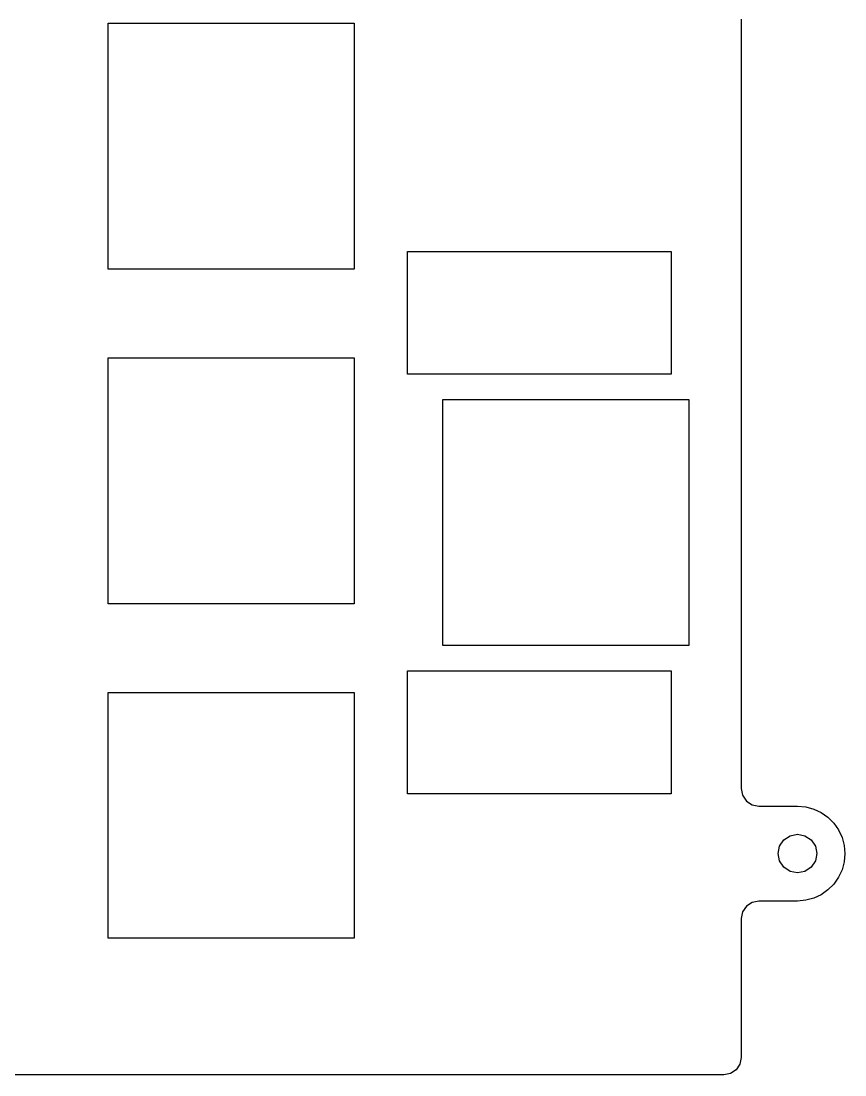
# Model space of a CAD drawing. Extents: x 0 to 218, y 0 to 172.
# Drawn here: x 171.3 to 218.2, y 0.1 to 60 of the extents above; entities that cross this region are included whole.
import ezdxf

# ---------------------------------------------------------------- set-up
doc = ezdxf.new("R2010")
doc.units = 0

msp = doc.modelspace()

# ---------------------------------------------------------------- linework, layer by layer
at = {"layer": 'plate_right'}
for p, q in [((212.31, 60.161), (212.31, 59.663)), ((176.275, 59.428), (176.275, 59.928)), ((176.275, 59.928), (176.775, 59.928)), ((176.275, 58.928), (176.275, 59.428)), ((176.775, 59.928), (177.025, 59.928)), ((177.025, 59.928), (177.276, 59.928)), ((177.276, 59.928), (177.776, 59.928)), ((177.776, 59.928), (178.276, 59.928)), ((178.276, 59.928), (178.776, 59.928)), ((178.776, 59.928), (179.275, 59.928)), ((179.275, 59.928), (179.525, 59.928)), ((179.525, 59.928), (179.776, 59.928)), ((179.776, 59.928), (180.276, 59.928)), ((180.276, 59.928), (180.776, 59.928)), ((180.776, 59.928), (181.026, 59.928)), ((181.026, 59.928), (181.277, 59.928)), ((181.277, 59.928), (181.776, 59.928)), ((181.776, 59.928), (182.276, 59.928)), ((182.276, 59.928), (182.776, 59.928)), ((182.776, 59.928), (183.275, 59.928)), ((183.275, 59.928), (183.774, 59.928)), ((183.774, 59.928), (184.024, 59.928)), ((184.024, 59.928), (184.275, 59.928)), ((184.275, 59.928), (184.775, 59.928)), ((184.775, 59.928), (185.275, 59.928)), ((185.275, 59.928), (185.775, 59.928)), ((185.775, 59.928), (186.025, 59.928)), ((186.025, 59.928), (186.276, 59.928)), ((186.276, 59.928), (186.776, 59.928)), ((186.776, 59.928), (187.276, 59.928)), ((187.276, 59.928), (187.776, 59.928)), ((187.776, 59.928), (188.276, 59.928)), ((188.276, 59.928), (188.775, 59.928)), ((188.775, 59.928), (189.275, 59.928)), ((189.275, 59.928), (189.775, 59.928)), ((189.775, 59.928), (190.275, 59.928)), ((190.275, 59.928), (190.275, 59.428)), ((190.275, 59.428), (190.275, 59.177)), ((212.31, 59.663), (212.31, 59.164)), ((176.275, 58.428), (176.275, 58.928)), ((190.275, 59.177), (190.275, 58.927)), ((190.275, 58.927), (190.275, 58.427)), ((212.31, 59.164), (212.31, 58.666)), ((176.275, 57.929), (176.275, 58.428)), ((190.275, 58.427), (190.275, 57.927)), ((212.31, 58.666), (212.31, 58.168)), ((176.275, 57.429), (176.275, 57.929)), ((190.275, 57.927), (190.275, 57.427)), ((212.31, 58.168), (212.31, 57.671)), ((212.31, 57.671), (212.31, 57.173)), ((176.275, 56.929), (176.275, 57.429)), ((190.275, 57.427), (190.275, 56.928)), ((212.31, 57.173), (212.31, 56.675)), ((176.275, 56.429), (176.275, 56.929)), ((176.275, 55.929), (176.275, 56.429)), ((190.275, 56.928), (190.275, 56.677)), ((190.275, 56.677), (190.275, 56.427)), ((190.275, 56.427), (190.275, 55.927)), ((212.31, 56.675), (212.31, 56.177)), ((176.275, 55.678), (176.275, 55.929)), ((190.275, 55.927), (190.275, 55.427)), ((212.31, 56.177), (212.31, 55.68)), ((176.275, 55.428), (176.275, 55.678)), ((176.275, 54.928), (176.275, 55.428)), ((190.275, 55.427), (190.275, 55.176)), ((212.31, 55.68), (212.31, 55.182)), ((176.275, 54.428), (176.275, 54.928)), ((190.275, 55.176), (190.275, 54.926)), ((190.275, 54.926), (190.275, 54.427)), ((212.31, 55.182), (212.31, 54.684)), ((212.31, 54.684), (212.31, 54.186)), ((176.275, 53.928), (176.275, 54.428)), ((190.275, 54.427), (190.275, 53.927)), ((212.31, 54.186), (212.31, 53.688)), ((176.275, 53.677), (176.275, 53.928)), ((176.275, 53.427), (176.275, 53.677)), ((176.275, 52.928), (176.275, 53.427)), ((190.275, 53.927), (190.275, 53.427)), ((190.275, 53.427), (190.275, 52.928)), ((212.31, 53.688), (212.31, 53.19)), ((176.275, 52.429), (176.275, 52.928)), ((190.275, 52.928), (190.275, 52.429)), ((212.31, 53.19), (212.31, 52.692)), ((176.275, 51.929), (176.275, 52.429)), ((190.275, 52.429), (190.275, 52.178)), ((212.31, 52.692), (212.31, 52.194)), ((176.275, 51.429), (176.275, 51.929)), ((190.275, 52.178), (190.275, 51.928)), ((190.275, 51.928), (190.275, 51.428)), ((212.31, 52.194), (212.31, 51.696)), ((212.31, 51.696), (212.31, 51.198)), ((176.275, 50.93), (176.275, 51.429)), ((190.275, 51.428), (190.275, 50.928)), ((212.31, 51.198), (212.31, 50.701)), ((176.275, 50.679), (176.275, 50.93)), ((176.275, 50.429), (176.275, 50.679)), ((176.275, 49.929), (176.275, 50.429)), ((190.275, 50.928), (190.275, 50.428)), ((190.275, 50.428), (190.275, 50.177)), ((212.31, 50.701), (212.31, 50.202)), ((176.275, 49.429), (176.275, 49.929)), ((190.275, 50.177), (190.275, 49.927)), ((190.275, 49.927), (190.275, 49.427)), ((212.31, 50.202), (212.31, 49.705)), ((176.275, 49.178), (176.275, 49.429)), ((190.275, 49.427), (190.275, 48.927)), ((212.31, 49.705), (212.31, 49.207)), ((212.31, 49.207), (212.31, 48.708)), ((176.275, 48.928), (176.275, 49.178)), ((176.275, 48.429), (176.275, 48.928)), ((190.275, 48.927), (190.275, 48.427)), ((212.31, 48.708), (212.31, 48.211)), ((176.275, 47.929), (176.275, 48.429)), ((190.275, 48.427), (190.275, 47.927)), ((212.31, 48.211), (212.31, 47.713)), ((176.275, 47.429), (176.275, 47.929)), ((176.275, 46.929), (176.275, 47.429)), ((190.275, 47.927), (190.275, 47.428)), ((190.275, 47.428), (190.275, 46.928)), ((212.31, 47.713), (212.31, 47.215)), ((176.275, 46.678), (176.275, 46.929)), ((190.275, 46.928), (190.275, 46.428)), ((193.325, 46.467), (193.325, 46.934)), ((193.325, 46.934), (193.824, 46.934)), ((193.824, 46.934), (194.323, 46.934)), ((194.323, 46.934), (194.823, 46.934)), ((194.823, 46.934), (195.323, 46.934)), ((195.323, 46.934), (195.822, 46.934)), ((195.822, 46.934), (196.072, 46.934)), ((196.072, 46.934), (196.323, 46.934)), ((196.323, 46.934), (196.823, 46.934)), ((196.823, 46.934), (197.073, 46.934)), ((197.073, 46.934), (197.324, 46.934)), ((197.324, 46.934), (197.823, 46.934)), ((197.823, 46.934), (198.323, 46.934)), ((198.323, 46.934), (198.573, 46.934)), ((198.573, 46.934), (198.824, 46.934)), ((198.824, 46.934), (199.323, 46.934)), ((199.323, 46.934), (199.823, 46.934)), ((199.823, 46.934), (200.323, 46.934)), ((200.323, 46.934), (200.573, 46.934)), ((200.573, 46.934), (200.824, 46.934)), ((200.824, 46.934), (201.323, 46.934)), ((201.323, 46.934), (201.573, 46.934)), ((201.573, 46.934), (201.824, 46.934)), ((201.824, 46.934), (202.324, 46.934)), ((202.324, 46.934), (202.574, 46.934)), ((202.574, 46.934), (202.825, 46.934)), ((202.825, 46.934), (203.325, 46.934)), ((203.325, 46.934), (203.825, 46.934)), ((203.825, 46.934), (204.325, 46.934)), ((204.325, 46.934), (204.575, 46.934)), ((204.575, 46.934), (204.826, 46.934)), ((204.826, 46.934), (205.326, 46.934)), ((205.326, 46.934), (205.576, 46.934)), ((205.576, 46.934), (205.827, 46.934)), ((205.827, 46.934), (206.327, 46.934)), ((206.327, 46.934), (206.826, 46.934)), ((206.826, 46.934), (207.326, 46.934)), ((207.326, 46.934), (207.825, 46.934)), ((207.825, 46.934), (208.325, 46.934)), ((208.325, 46.934), (208.325, 46.467)), ((212.31, 47.215), (212.31, 46.717)), ((176.275, 46.428), (176.275, 46.678)), ((176.275, 45.928), (176.275, 46.428)), ((190.275, 46.428), (190.275, 45.928)), ((193.325, 46), (193.325, 46.467)), ((208.325, 46.467), (208.325, 46)), ((212.31, 46.717), (212.31, 46.218)), ((212.31, 46.218), (212.31, 45.72)), ((176.775, 45.928), (176.275, 45.928)), ((177.275, 45.928), (176.775, 45.928)), ((177.775, 45.928), (177.275, 45.928)), ((178.274, 45.928), (177.775, 45.928)), ((178.774, 45.928), (178.274, 45.928)), ((179.274, 45.928), (178.774, 45.928)), ((179.774, 45.928), (179.274, 45.928)), ((180.274, 45.928), (179.774, 45.928)), ((180.524, 45.928), (180.274, 45.928)), ((180.775, 45.928), (180.524, 45.928)), ((181.275, 45.928), (180.775, 45.928)), ((181.775, 45.928), (181.275, 45.928)), ((182.275, 45.928), (181.775, 45.928)), ((182.525, 45.928), (182.275, 45.928)), ((182.776, 45.928), (182.525, 45.928)), ((183.275, 45.928), (182.776, 45.928)), ((183.774, 45.928), (183.275, 45.928)), ((184.274, 45.928), (183.774, 45.928)), ((184.774, 45.928), (184.274, 45.928)), ((185.273, 45.928), (184.774, 45.928)), ((185.523, 45.928), (185.273, 45.928)), ((185.774, 45.928), (185.523, 45.928)), ((186.274, 45.928), (185.774, 45.928)), ((186.774, 45.928), (186.274, 45.928)), ((187.024, 45.928), (186.774, 45.928)), ((187.275, 45.928), (187.024, 45.928)), ((187.774, 45.928), (187.275, 45.928)), ((188.274, 45.928), (187.774, 45.928)), ((188.774, 45.928), (188.274, 45.928)), ((189.274, 45.928), (188.774, 45.928)), ((189.524, 45.928), (189.274, 45.928)), ((189.775, 45.928), (189.524, 45.928)), ((190.275, 45.928), (189.775, 45.928)), ((193.325, 45.533), (193.325, 46)), ((208.325, 46), (208.325, 45.533)), ((212.31, 45.72), (212.31, 45.222)), ((193.325, 45.067), (193.325, 45.533)), ((193.325, 44.6), (193.325, 45.067)), ((208.325, 45.533), (208.325, 45.067)), ((208.325, 45.067), (208.325, 44.6)), ((212.31, 45.222), (212.31, 44.725)), ((193.325, 44.134), (193.325, 44.6)), ((208.325, 44.6), (208.325, 44.134)), ((212.31, 44.725), (212.31, 44.227)), ((193.325, 43.668), (193.325, 44.134)), ((208.325, 44.134), (208.325, 43.667)), ((212.31, 44.227), (212.31, 43.729)), ((193.325, 43.201), (193.325, 43.668)), ((193.325, 42.734), (193.325, 43.201)), ((208.325, 43.667), (208.325, 43.2)), ((208.325, 43.2), (208.325, 42.733)), ((212.31, 43.729), (212.31, 43.231)), ((212.31, 43.231), (212.31, 42.733)), ((193.325, 42.267), (193.325, 42.734)), ((208.325, 42.733), (208.325, 42.268)), ((212.31, 42.733), (212.31, 42.236)), ((193.325, 41.801), (193.325, 42.267)), ((208.325, 42.268), (208.325, 41.8)), ((212.31, 42.236), (212.31, 41.738)), ((193.325, 41.334), (193.325, 41.801)), ((208.325, 41.8), (208.325, 41.334)), ((212.31, 41.738), (212.31, 41.24)), ((176.275, 40.628), (176.275, 40.878)), ((176.275, 40.878), (176.775, 40.878)), ((176.775, 40.878), (177.025, 40.878)), ((177.025, 40.878), (177.276, 40.878)), ((177.276, 40.878), (177.776, 40.878)), ((177.776, 40.878), (178.276, 40.878)), ((178.276, 40.878), (178.776, 40.878)), ((178.776, 40.878), (179.275, 40.878)), ((179.275, 40.878), (179.525, 40.878)), ((179.525, 40.878), (179.776, 40.878)), ((179.776, 40.878), (180.276, 40.878)), ((180.276, 40.878), (180.776, 40.878)), ((180.776, 40.878), (181.026, 40.878)), ((181.026, 40.878), (181.277, 40.878)), ((181.277, 40.878), (181.776, 40.878)), ((181.776, 40.878), (182.276, 40.878)), ((182.276, 40.878), (182.776, 40.878)), ((182.776, 40.878), (183.275, 40.878)), ((183.275, 40.878), (183.774, 40.878)), ((183.774, 40.878), (184.024, 40.878)), ((184.024, 40.878), (184.275, 40.878)), ((184.275, 40.878), (184.775, 40.878)), ((184.775, 40.878), (185.275, 40.878)), ((185.275, 40.878), (185.775, 40.878)), ((185.775, 40.878), (186.025, 40.878)), ((186.025, 40.878), (186.276, 40.878)), ((186.276, 40.878), (186.776, 40.878)), ((186.776, 40.878), (187.276, 40.878)), ((187.276, 40.878), (187.776, 40.878)), ((187.776, 40.878), (188.276, 40.878)), ((188.276, 40.878), (188.775, 40.878)), ((188.775, 40.878), (189.275, 40.878)), ((189.275, 40.878), (189.775, 40.878)), ((189.775, 40.878), (190.275, 40.878)), ((190.275, 40.878), (190.275, 40.627)), ((193.325, 40.867), (193.325, 41.334)), ((193.325, 40.401), (193.325, 40.867)), ((208.325, 41.334), (208.325, 40.868)), ((208.325, 40.868), (208.325, 40.4)), ((212.31, 41.24), (212.31, 40.741)), ((176.275, 40.377), (176.275, 40.628)), ((176.275, 39.878), (176.275, 40.377)), ((190.275, 40.627), (190.275, 40.377)), ((190.275, 40.377), (190.275, 40.127)), ((193.325, 39.934), (193.325, 40.401)), ((208.325, 40.4), (208.325, 39.934)), ((212.31, 40.741), (212.31, 40.244)), ((212.31, 40.244), (212.31, 39.745)), ((176.275, 39.628), (176.275, 39.878)), ((176.275, 39.378), (176.275, 39.628)), ((190.275, 40.127), (190.275, 39.877)), ((190.275, 39.877), (190.275, 39.627)), ((190.275, 39.627), (190.275, 39.376)), ((193.825, 39.934), (193.325, 39.934)), ((194.324, 39.934), (193.825, 39.934)), ((194.824, 39.934), (194.324, 39.934)), ((195.323, 39.934), (194.824, 39.934)), ((195.823, 39.934), (195.323, 39.934)), ((196.073, 39.934), (195.823, 39.934)), ((196.324, 39.934), (196.073, 39.934)), ((196.824, 39.934), (196.324, 39.934)), ((197.074, 39.934), (196.824, 39.934)), ((197.325, 39.934), (197.074, 39.934)), ((197.825, 39.934), (197.325, 39.934)), ((198.325, 39.934), (197.825, 39.934)), ((198.825, 39.934), (198.325, 39.934)), ((199.075, 39.934), (198.825, 39.934)), ((199.326, 39.934), (199.075, 39.934)), ((199.826, 39.934), (199.326, 39.934)), ((200.076, 39.934), (199.826, 39.934)), ((200.327, 39.934), (200.076, 39.934)), ((200.826, 39.934), (200.327, 39.934)), ((201.076, 39.934), (200.826, 39.934)), ((201.327, 39.934), (201.076, 39.934)), ((201.827, 39.934), (201.327, 39.934)), ((202.327, 39.934), (201.827, 39.934)), ((202.826, 39.934), (202.327, 39.934)), ((203.076, 39.934), (202.826, 39.934)), ((203.327, 39.934), (203.076, 39.934)), ((203.827, 39.934), (203.327, 39.934)), ((204.326, 39.934), (203.827, 39.934)), ((204.576, 39.934), (204.326, 39.934)), ((204.827, 39.934), (204.576, 39.934)), ((205.327, 39.934), (204.827, 39.934)), ((205.577, 39.934), (205.327, 39.934)), ((205.828, 39.934), (205.577, 39.934)), ((206.327, 39.934), (205.828, 39.934)), ((206.827, 39.934), (206.327, 39.934)), ((207.327, 39.934), (206.827, 39.934)), ((207.826, 39.934), (207.327, 39.934)), ((208.325, 39.934), (207.826, 39.934)), ((212.31, 39.745), (212.31, 39.247)), ((176.275, 38.878), (176.275, 39.378)), ((190.275, 39.376), (190.275, 38.877)), ((212.31, 39.247), (212.31, 38.75)), ((176.275, 38.379), (176.275, 38.878)), ((190.275, 38.877), (190.275, 38.377)), ((195.325, 38.246), (195.325, 38.496)), ((195.325, 38.496), (195.825, 38.496)), ((195.825, 38.496), (196.075, 38.496)), ((196.075, 38.496), (196.326, 38.496)), ((196.326, 38.496), (196.826, 38.496)), ((196.826, 38.496), (197.326, 38.496)), ((197.326, 38.496), (197.826, 38.496)), ((197.826, 38.496), (198.325, 38.496)), ((198.325, 38.496), (198.575, 38.496)), ((198.575, 38.496), (198.826, 38.496)), ((198.826, 38.496), (199.326, 38.496)), ((199.326, 38.496), (199.826, 38.496)), ((199.826, 38.496), (200.076, 38.496)), ((200.076, 38.496), (200.327, 38.496)), ((200.327, 38.496), (200.826, 38.496)), ((200.826, 38.496), (201.326, 38.496)), ((201.326, 38.496), (201.826, 38.496)), ((201.826, 38.496), (202.325, 38.496)), ((202.325, 38.496), (202.824, 38.496)), ((202.824, 38.496), (203.074, 38.496)), ((203.074, 38.496), (203.325, 38.496)), ((203.325, 38.496), (203.825, 38.496)), ((203.825, 38.496), (204.325, 38.496)), ((204.325, 38.496), (204.825, 38.496)), ((204.825, 38.496), (205.075, 38.496)), ((205.075, 38.496), (205.326, 38.496)), ((205.326, 38.496), (205.826, 38.496)), ((205.826, 38.496), (206.326, 38.496)), ((206.326, 38.496), (206.826, 38.496)), ((206.826, 38.496), (207.326, 38.496)), ((207.326, 38.496), (207.825, 38.496)), ((207.825, 38.496), (208.325, 38.496)), ((208.325, 38.496), (208.825, 38.496)), ((208.825, 38.496), (209.325, 38.496)), ((209.325, 38.496), (209.325, 38.245)), ((212.31, 38.75), (212.31, 38.252)), ((176.275, 38.129), (176.275, 38.379)), ((176.275, 37.878), (176.275, 38.129)), ((176.275, 37.628), (176.275, 37.878)), ((190.275, 38.377), (190.275, 37.877)), ((190.275, 37.877), (190.275, 37.627)), ((195.325, 37.995), (195.325, 38.246)), ((195.325, 37.496), (195.325, 37.995)), ((209.325, 38.245), (209.325, 37.995)), ((209.325, 37.995), (209.325, 37.745)), ((212.31, 38.252), (212.31, 37.755)), ((176.275, 37.378), (176.275, 37.628)), ((176.275, 36.878), (176.275, 37.378)), ((190.275, 37.627), (190.275, 37.377)), ((190.275, 37.377), (190.275, 37.127)), ((195.325, 37.246), (195.325, 37.496)), ((195.325, 36.996), (195.325, 37.246)), ((209.325, 37.745), (209.325, 37.495)), ((209.325, 37.495), (209.325, 37.245)), ((209.325, 37.245), (209.325, 36.994)), ((212.31, 37.755), (212.31, 37.256)), ((212.31, 37.256), (212.31, 36.758)), ((176.275, 36.628), (176.275, 36.878)), ((176.275, 36.378), (176.275, 36.628)), ((190.275, 37.127), (190.275, 36.876)), ((190.275, 36.876), (190.275, 36.626)), ((190.275, 36.626), (190.275, 36.376)), ((195.325, 36.496), (195.325, 36.996)), ((209.325, 36.994), (209.325, 36.495)), ((212.31, 36.758), (212.31, 36.26)), ((176.275, 36.128), (176.275, 36.378)), ((176.275, 35.878), (176.275, 36.128)), ((190.275, 36.376), (190.275, 36.126)), ((190.275, 36.126), (190.275, 35.876)), ((195.325, 35.997), (195.325, 36.496)), ((195.325, 35.747), (195.325, 35.997)), ((209.325, 36.495), (209.325, 35.995)), ((212.31, 36.26), (212.31, 35.763)), ((176.275, 35.378), (176.275, 35.878)), ((190.275, 35.876), (190.275, 35.377)), ((195.325, 35.496), (195.325, 35.747)), ((195.325, 35.246), (195.325, 35.496)), ((209.325, 35.995), (209.325, 35.495)), ((209.325, 35.495), (209.325, 35.245)), ((212.31, 35.763), (212.31, 35.265)), ((176.275, 35.127), (176.275, 35.378)), ((176.275, 34.877), (176.275, 35.127)), ((176.275, 34.627), (176.275, 34.877)), ((190.275, 35.377), (190.275, 34.877)), ((190.275, 34.877), (190.275, 34.377)), ((195.325, 34.996), (195.325, 35.246)), ((195.325, 34.496), (195.325, 34.996)), ((209.325, 35.245), (209.325, 34.995)), ((209.325, 34.995), (209.325, 34.745)), ((212.31, 35.265), (212.31, 34.768)), ((176.275, 34.377), (176.275, 34.627)), ((176.275, 33.877), (176.275, 34.377)), ((190.275, 34.377), (190.275, 33.878)), ((195.325, 34.246), (195.325, 34.496)), ((195.325, 33.996), (195.325, 34.246)), ((209.325, 34.745), (209.325, 34.494)), ((209.325, 34.494), (209.325, 34.244)), ((209.325, 34.244), (209.325, 33.994)), ((212.31, 34.768), (212.31, 34.27)), ((212.31, 34.27), (212.31, 33.773)), ((176.275, 33.378), (176.275, 33.877)), ((190.275, 33.878), (190.275, 33.378)), ((195.325, 33.746), (195.325, 33.996)), ((195.325, 33.496), (195.325, 33.746)), ((209.325, 33.994), (209.325, 33.744)), ((209.325, 33.744), (209.325, 33.494)), ((212.31, 33.773), (212.31, 33.275)), ((176.275, 32.878), (176.275, 33.378)), ((190.275, 33.378), (190.275, 33.128)), ((190.275, 33.128), (190.275, 32.878)), ((195.325, 32.996), (195.325, 33.496)), ((209.325, 33.494), (209.325, 32.995)), ((212.31, 33.275), (212.31, 32.777)), ((176.275, 32.378), (176.275, 32.878)), ((190.275, 32.878), (190.275, 32.628)), ((190.275, 32.628), (190.275, 32.378)), ((195.325, 32.745), (195.325, 32.996)), ((195.325, 32.495), (195.325, 32.745)), ((195.325, 32.245), (195.325, 32.495)), ((209.325, 32.995), (209.325, 32.495)), ((209.325, 32.495), (209.325, 31.995)), ((212.31, 32.777), (212.31, 32.28)), ((176.275, 31.879), (176.275, 32.378)), ((176.275, 31.629), (176.275, 31.879)), ((190.275, 32.378), (190.275, 31.878)), ((190.275, 31.878), (190.275, 31.627)), ((195.325, 31.995), (195.325, 32.245)), ((195.325, 31.495), (195.325, 31.995)), ((209.325, 31.995), (209.325, 31.496)), ((212.31, 32.28), (212.31, 31.781)), ((176.275, 31.379), (176.275, 31.629)), ((176.275, 31.129), (176.275, 31.379)), ((190.275, 31.627), (190.275, 31.377)), ((190.275, 31.377), (190.275, 31.127)), ((195.325, 30.996), (195.325, 31.495)), ((209.325, 31.496), (209.325, 30.996)), ((212.31, 31.781), (212.31, 31.283)), ((212.31, 31.283), (212.31, 30.785)), ((176.275, 30.879), (176.275, 31.129)), ((176.275, 30.629), (176.275, 30.879)), ((176.275, 30.378), (176.275, 30.629)), ((190.275, 31.127), (190.275, 30.877)), ((190.275, 30.877), (190.275, 30.377)), ((195.325, 30.496), (195.325, 30.996)), ((209.325, 30.996), (209.325, 30.746)), ((209.325, 30.746), (209.325, 30.496)), ((212.31, 30.785), (212.31, 30.287)), ((176.275, 30.128), (176.275, 30.378)), ((176.275, 29.878), (176.275, 30.128)), ((190.275, 30.377), (190.275, 30.127)), ((190.275, 30.127), (190.275, 29.877)), ((195.325, 29.996), (195.325, 30.496)), ((209.325, 30.496), (209.325, 30.246)), ((209.325, 30.246), (209.325, 29.996)), ((212.31, 30.287), (212.31, 29.79)), ((176.275, 29.378), (176.275, 29.878)), ((190.275, 29.877), (190.275, 29.627)), ((190.275, 29.627), (190.275, 29.376)), ((195.325, 29.497), (195.325, 29.996)), ((195.325, 29.247), (195.325, 29.497)), ((209.325, 29.996), (209.325, 29.496)), ((209.325, 29.496), (209.325, 29.245)), ((212.31, 29.79), (212.31, 29.293)), ((176.275, 28.879), (176.275, 29.378)), ((176.275, 28.379), (176.275, 28.879)), ((190.275, 29.376), (190.275, 28.877)), ((190.275, 28.877), (190.275, 28.377)), ((195.325, 28.997), (195.325, 29.247)), ((195.325, 28.747), (195.325, 28.997)), ((209.325, 29.245), (209.325, 28.995)), ((209.325, 28.995), (209.325, 28.745)), ((212.31, 29.293), (212.31, 28.794)), ((176.275, 28.128), (176.275, 28.379)), ((190.275, 28.377), (190.275, 28.127)), ((195.325, 28.497), (195.325, 28.747)), ((195.325, 28.247), (195.325, 28.497)), ((195.325, 27.996), (195.325, 28.247)), ((209.325, 28.745), (209.325, 28.495)), ((209.325, 28.495), (209.325, 27.995)), ((212.31, 28.794), (212.31, 28.296)), ((212.31, 28.296), (212.31, 27.798)), ((176.275, 27.878), (176.275, 28.128)), ((176.275, 27.628), (176.275, 27.878)), ((176.275, 27.378), (176.275, 27.628)), ((190.275, 28.127), (190.275, 27.877)), ((190.275, 27.877), (190.275, 27.378)), ((195.325, 27.746), (195.325, 27.996)), ((195.325, 27.496), (195.325, 27.746)), ((209.325, 27.995), (209.325, 27.745)), ((209.325, 27.745), (209.325, 27.495)), ((212.31, 27.798), (212.31, 27.3)), ((176.275, 27.128), (176.275, 27.378)), ((176.275, 26.878), (176.275, 27.128)), ((190.275, 27.378), (190.275, 26.878)), ((195.325, 26.996), (195.325, 27.496)), ((209.325, 27.495), (209.325, 27.245)), ((209.325, 27.245), (209.325, 26.994)), ((212.31, 27.3), (212.31, 26.802)), ((176.775, 26.878), (176.275, 26.878)), ((177.275, 26.878), (176.775, 26.878)), ((177.775, 26.878), (177.275, 26.878)), ((178.274, 26.878), (177.775, 26.878)), ((178.774, 26.878), (178.274, 26.878)), ((179.274, 26.878), (178.774, 26.878)), ((179.774, 26.878), (179.274, 26.878)), ((180.274, 26.878), (179.774, 26.878)), ((180.524, 26.878), (180.274, 26.878)), ((180.775, 26.878), (180.524, 26.878)), ((181.275, 26.878), (180.775, 26.878)), ((181.775, 26.878), (181.275, 26.878)), ((182.275, 26.878), (181.775, 26.878)), ((182.525, 26.878), (182.275, 26.878)), ((182.776, 26.878), (182.525, 26.878)), ((183.275, 26.878), (182.776, 26.878)), ((183.774, 26.878), (183.275, 26.878)), ((184.274, 26.878), (183.774, 26.878)), ((184.774, 26.878), (184.274, 26.878)), ((185.273, 26.878), (184.774, 26.878)), ((185.523, 26.878), (185.273, 26.878)), ((185.774, 26.878), (185.523, 26.878)), ((186.274, 26.878), (185.774, 26.878)), ((186.774, 26.878), (186.274, 26.878)), ((187.024, 26.878), (186.774, 26.878)), ((187.275, 26.878), (187.024, 26.878)), ((187.774, 26.878), (187.275, 26.878)), ((188.274, 26.878), (187.774, 26.878)), ((188.774, 26.878), (188.274, 26.878)), ((189.274, 26.878), (188.774, 26.878)), ((189.524, 26.878), (189.274, 26.878)), ((189.775, 26.878), (189.524, 26.878)), ((190.275, 26.878), (189.775, 26.878)), ((195.325, 26.497), (195.325, 26.996)), ((195.325, 25.997), (195.325, 26.497)), ((209.325, 26.994), (209.325, 26.495)), ((209.325, 26.495), (209.325, 25.995)), ((212.31, 26.802), (212.31, 26.303)), ((195.325, 25.746), (195.325, 25.997)), ((209.325, 25.995), (209.325, 25.745)), ((212.31, 26.303), (212.31, 25.806)), ((212.31, 25.806), (212.31, 25.307)), ((195.325, 25.496), (195.325, 25.746)), ((195.325, 25.246), (195.325, 25.496)), ((195.325, 24.996), (195.325, 25.246)), ((209.325, 25.745), (209.325, 25.495)), ((209.325, 25.495), (209.325, 24.996)), ((212.31, 25.307), (212.31, 24.81)), ((195.325, 24.746), (195.325, 24.996)), ((195.325, 24.496), (195.325, 24.746)), ((209.325, 24.996), (209.325, 24.496)), ((212.31, 24.81), (212.31, 24.312)), ((195.825, 24.496), (195.325, 24.496)), ((196.325, 24.496), (195.825, 24.496)), ((196.825, 24.496), (196.325, 24.496)), ((197.324, 24.496), (196.825, 24.496)), ((197.824, 24.496), (197.324, 24.496)), ((198.324, 24.496), (197.824, 24.496)), ((198.824, 24.496), (198.324, 24.496)), ((199.324, 24.496), (198.824, 24.496)), ((199.574, 24.496), (199.324, 24.496)), ((199.825, 24.496), (199.574, 24.496)), ((200.325, 24.496), (199.825, 24.496)), ((200.825, 24.496), (200.325, 24.496)), ((201.325, 24.496), (200.825, 24.496)), ((201.575, 24.496), (201.325, 24.496)), ((201.826, 24.496), (201.575, 24.496)), ((202.325, 24.496), (201.826, 24.496)), ((202.824, 24.496), (202.325, 24.496)), ((203.324, 24.496), (202.824, 24.496)), ((203.824, 24.496), (203.324, 24.496)), ((204.323, 24.496), (203.824, 24.496)), ((204.573, 24.496), (204.323, 24.496)), ((204.824, 24.496), (204.573, 24.496)), ((205.324, 24.496), (204.824, 24.496)), ((205.824, 24.496), (205.324, 24.496)), ((206.074, 24.496), (205.824, 24.496)), ((206.325, 24.496), (206.074, 24.496)), ((206.824, 24.496), (206.325, 24.496)), ((207.324, 24.496), (206.824, 24.496)), ((207.824, 24.496), (207.324, 24.496)), ((208.324, 24.496), (207.824, 24.496)), ((208.574, 24.496), (208.324, 24.496)), ((208.825, 24.496), (208.574, 24.496)), ((209.325, 24.496), (208.825, 24.496)), ((212.31, 24.312), (212.31, 23.814)), ((212.31, 23.814), (212.31, 23.317)), ((193.325, 22.807), (193.325, 23.058)), ((193.325, 23.058), (193.824, 23.058)), ((193.325, 22.557), (193.325, 22.807)), ((193.824, 23.058), (194.323, 23.058)), ((194.323, 23.058), (194.823, 23.058)), ((194.823, 23.058), (195.323, 23.058)), ((195.323, 23.058), (195.822, 23.058)), ((195.822, 23.058), (196.072, 23.058)), ((196.072, 23.058), (196.323, 23.058)), ((196.323, 23.058), (196.823, 23.058)), ((196.823, 23.058), (197.073, 23.058)), ((197.073, 23.058), (197.324, 23.058)), ((197.324, 23.058), (197.823, 23.058)), ((197.823, 23.058), (198.323, 23.058)), ((198.323, 23.058), (198.573, 23.058)), ((198.573, 23.058), (198.824, 23.058)), ((198.824, 23.058), (199.323, 23.058)), ((199.323, 23.058), (199.823, 23.058)), ((199.823, 23.058), (200.323, 23.058)), ((200.323, 23.058), (200.573, 23.058)), ((200.573, 23.058), (200.824, 23.058)), ((200.824, 23.058), (201.323, 23.058)), ((201.323, 23.058), (201.573, 23.058)), ((201.573, 23.058), (201.824, 23.058)), ((201.824, 23.058), (202.324, 23.058)), ((202.324, 23.058), (202.574, 23.058)), ((202.574, 23.058), (202.825, 23.058)), ((202.825, 23.058), (203.325, 23.058)), ((203.325, 23.058), (203.825, 23.058)), ((203.825, 23.058), (204.325, 23.058)), ((204.325, 23.058), (204.575, 23.058)), ((204.575, 23.058), (204.826, 23.058)), ((204.826, 23.058), (205.326, 23.058)), ((205.326, 23.058), (205.576, 23.058)), ((205.576, 23.058), (205.827, 23.058)), ((205.827, 23.058), (206.327, 23.058)), ((206.327, 23.058), (206.826, 23.058)), ((206.826, 23.058), (207.326, 23.058)), ((207.326, 23.058), (207.825, 23.058)), ((207.825, 23.058), (208.325, 23.058)), ((208.325, 23.058), (208.325, 22.807)), ((208.325, 22.807), (208.325, 22.557)), ((212.31, 23.317), (212.31, 22.818)), ((212.31, 22.818), (212.31, 22.321)), ((193.325, 22.057), (193.325, 22.557)), ((208.325, 22.557), (208.325, 22.057)), ((212.31, 22.321), (212.31, 21.824)), ((176.275, 21.828), (176.775, 21.828)), ((176.275, 21.578), (176.275, 21.828)), ((176.775, 21.828), (177.025, 21.828)), ((177.025, 21.828), (177.276, 21.828)), ((177.276, 21.828), (177.776, 21.828)), ((177.776, 21.828), (178.276, 21.828)), ((178.276, 21.828), (178.776, 21.828)), ((178.776, 21.828), (179.275, 21.828)), ((179.275, 21.828), (179.525, 21.828)), ((179.525, 21.828), (179.776, 21.828)), ((179.776, 21.828), (180.276, 21.828)), ((180.276, 21.828), (180.776, 21.828)), ((180.776, 21.828), (181.026, 21.828)), ((181.026, 21.828), (181.277, 21.828)), ((181.277, 21.828), (181.776, 21.828)), ((181.776, 21.828), (182.276, 21.828)), ((182.276, 21.828), (182.776, 21.828)), ((182.776, 21.828), (183.275, 21.828)), ((183.275, 21.828), (183.774, 21.828)), ((183.774, 21.828), (184.024, 21.828)), ((184.024, 21.828), (184.275, 21.828)), ((184.275, 21.828), (184.775, 21.828)), ((184.775, 21.828), (185.275, 21.828)), ((185.275, 21.828), (185.775, 21.828)), ((185.775, 21.828), (186.025, 21.828)), ((186.025, 21.828), (186.276, 21.828)), ((186.276, 21.828), (186.776, 21.828)), ((186.776, 21.828), (187.276, 21.828)), ((187.276, 21.828), (187.776, 21.828)), ((187.776, 21.828), (188.276, 21.828)), ((188.276, 21.828), (188.775, 21.828)), ((188.775, 21.828), (189.275, 21.828)), ((189.275, 21.828), (189.775, 21.828)), ((189.775, 21.828), (190.275, 21.828)), ((190.275, 21.828), (190.275, 21.577)), ((193.325, 21.557), (193.325, 22.057)), ((208.325, 22.057), (208.325, 21.558)), ((212.31, 21.824), (212.31, 21.326)), ((176.275, 21.327), (176.275, 21.578)), ((176.275, 20.828), (176.275, 21.327)), ((190.275, 21.577), (190.275, 21.327)), ((190.275, 21.327), (190.275, 21.077)), ((190.275, 21.077), (190.275, 20.827)), ((193.325, 21.307), (193.325, 21.557)), ((193.325, 21.057), (193.325, 21.307)), ((193.325, 20.557), (193.325, 21.057)), ((208.325, 21.558), (208.325, 21.308)), ((208.325, 21.308), (208.325, 21.058)), ((208.325, 21.058), (208.325, 20.808)), ((212.31, 21.326), (212.31, 20.829)), ((176.275, 20.578), (176.275, 20.828)), ((176.275, 20.328), (176.275, 20.578)), ((190.275, 20.827), (190.275, 20.577)), ((190.275, 20.577), (190.275, 20.326)), ((193.325, 20.058), (193.325, 20.557)), ((208.325, 20.808), (208.325, 20.558)), ((208.325, 20.558), (208.325, 20.058)), ((212.31, 20.829), (212.31, 20.331)), ((176.275, 19.828), (176.275, 20.328)), ((176.275, 19.329), (176.275, 19.828)), ((190.275, 20.326), (190.275, 19.827)), ((190.275, 19.827), (190.275, 19.327)), ((193.325, 19.807), (193.325, 20.058)), ((193.325, 19.557), (193.325, 19.807)), ((208.325, 20.058), (208.325, 19.558)), ((212.31, 20.331), (212.31, 19.834)), ((212.31, 19.834), (212.31, 19.336)), ((176.275, 19.079), (176.275, 19.329)), ((190.275, 19.327), (190.275, 18.827)), ((193.325, 19.057), (193.325, 19.557)), ((208.325, 19.558), (208.325, 19.308)), ((208.325, 19.308), (208.325, 19.057)), ((212.31, 19.336), (212.31, 18.839)), ((176.275, 18.828), (176.275, 19.079)), ((176.275, 18.578), (176.275, 18.828)), ((190.275, 18.827), (190.275, 18.577)), ((193.325, 18.558), (193.325, 19.057)), ((208.325, 19.057), (208.325, 18.558)), ((212.31, 18.839), (212.31, 18.341)), ((176.275, 18.328), (176.275, 18.578)), ((176.275, 17.828), (176.275, 18.328)), ((190.275, 18.577), (190.275, 18.327)), ((190.275, 18.327), (190.275, 18.077)), ((190.275, 18.077), (190.275, 17.826)), ((193.325, 18.307), (193.325, 18.558)), ((193.325, 18.057), (193.325, 18.307)), ((193.325, 17.807), (193.325, 18.057)), ((208.325, 18.558), (208.325, 18.058)), ((208.325, 18.058), (208.325, 17.808)), ((212.31, 18.341), (212.31, 17.844)), ((176.275, 17.578), (176.275, 17.828)), ((176.275, 17.328), (176.275, 17.578)), ((190.275, 17.826), (190.275, 17.576)), ((190.275, 17.576), (190.275, 17.326)), ((193.325, 17.557), (193.325, 17.807)), ((193.325, 17.058), (193.325, 17.557)), ((208.325, 17.808), (208.325, 17.558)), ((208.325, 17.558), (208.325, 17.058)), ((212.31, 17.844), (212.31, 17.345)), ((176.275, 17.078), (176.275, 17.328)), ((176.275, 16.828), (176.275, 17.078)), ((176.275, 16.328), (176.275, 16.828)), ((190.275, 17.326), (190.275, 17.076)), ((190.275, 17.076), (190.275, 16.826)), ((190.275, 16.826), (190.275, 16.327)), ((193.325, 16.558), (193.325, 17.058)), ((208.325, 17.058), (208.325, 16.558)), ((212.31, 17.345), (212.31, 16.847)), ((212.31, 16.847), (212.31, 16.35)), ((176.275, 16.077), (176.275, 16.328)), ((190.275, 16.327), (190.275, 15.827)), ((193.325, 16.308), (193.325, 16.558)), ((193.325, 16.058), (193.325, 16.308)), ((208.325, 16.558), (208.325, 16.308)), ((208.325, 16.308), (208.325, 16.058)), ((212.31, 16.35), (212.386, 15.967)), ((176.275, 15.827), (176.275, 16.077)), ((176.275, 15.577), (176.275, 15.827)), ((190.275, 15.827), (190.275, 15.327)), ((193.825, 16.058), (193.325, 16.058)), ((194.324, 16.058), (193.825, 16.058)), ((194.824, 16.058), (194.324, 16.058)), ((195.323, 16.058), (194.824, 16.058)), ((195.823, 16.058), (195.323, 16.058)), ((196.073, 16.058), (195.823, 16.058)), ((196.324, 16.058), (196.073, 16.058)), ((196.824, 16.058), (196.324, 16.058)), ((197.074, 16.058), (196.824, 16.058)), ((197.325, 16.058), (197.074, 16.058)), ((197.825, 16.058), (197.325, 16.058)), ((198.325, 16.058), (197.825, 16.058)), ((198.825, 16.058), (198.325, 16.058)), ((199.075, 16.058), (198.825, 16.058)), ((199.326, 16.058), (199.075, 16.058)), ((199.826, 16.058), (199.326, 16.058)), ((200.076, 16.058), (199.826, 16.058)), ((200.327, 16.058), (200.076, 16.058)), ((200.826, 16.058), (200.327, 16.058)), ((201.076, 16.058), (200.826, 16.058)), ((201.327, 16.058), (201.076, 16.058)), ((201.827, 16.058), (201.327, 16.058)), ((202.327, 16.058), (201.827, 16.058)), ((202.826, 16.058), (202.327, 16.058)), ((203.076, 16.058), (202.826, 16.058)), ((203.327, 16.058), (203.076, 16.058)), ((203.827, 16.058), (203.327, 16.058)), ((204.326, 16.058), (203.827, 16.058)), ((204.576, 16.058), (204.326, 16.058)), ((204.827, 16.058), (204.576, 16.058)), ((205.327, 16.058), (204.827, 16.058)), ((205.577, 16.058), (205.327, 16.058)), ((205.828, 16.058), (205.577, 16.058)), ((206.327, 16.058), (205.828, 16.058)), ((206.827, 16.058), (206.327, 16.058)), ((207.327, 16.058), (206.827, 16.058)), ((207.826, 16.058), (207.327, 16.058)), ((208.325, 16.058), (207.826, 16.058)), ((212.386, 15.967), (212.603, 15.642)), ((212.603, 15.642), (212.927, 15.426)), ((176.275, 15.327), (176.275, 15.577)), ((176.275, 14.827), (176.275, 15.327)), ((190.275, 15.327), (190.275, 14.828)), ((212.927, 15.426), (213.31, 15.35)), ((213.31, 15.35), (213.75, 15.35)), ((213.75, 15.35), (214.191, 15.35)), ((214.191, 15.35), (214.631, 15.35)), ((214.631, 15.35), (215.07, 15.35)), ((215.07, 15.35), (215.51, 15.35)), ((215.51, 15.35), (215.978, 15.309)), ((215.978, 15.309), (216.434, 15.187)), ((216.434, 15.187), (216.86, 14.988)), ((176.275, 14.328), (176.275, 14.827)), ((190.275, 14.828), (190.275, 14.328)), ((216.86, 14.988), (217.246, 14.718)), ((217.246, 14.718), (217.578, 14.385)), ((176.275, 13.828), (176.275, 14.328)), ((176.275, 13.328), (176.275, 13.828)), ((190.275, 14.328), (190.275, 14.078)), ((190.275, 14.078), (190.275, 13.828)), ((190.275, 13.828), (190.275, 13.578)), ((217.578, 14.385), (217.848, 14)), ((217.848, 14), (218.048, 13.574)), ((176.275, 12.829), (176.275, 13.328)), ((190.275, 13.578), (190.275, 13.328)), ((190.275, 13.328), (190.275, 12.828)), ((214.493, 13.07), (214.732, 13.428)), ((214.732, 13.428), (215.09, 13.666)), ((215.09, 13.666), (215.51, 13.75)), ((215.51, 13.75), (215.93, 13.666)), ((215.93, 13.666), (216.288, 13.427)), ((216.288, 13.427), (216.527, 13.07)), ((218.048, 13.574), (218.169, 13.119)), ((176.275, 12.579), (176.275, 12.829)), ((190.275, 12.828), (190.275, 12.577)), ((214.41, 12.65), (214.493, 13.07)), ((214.493, 12.229), (214.41, 12.65)), ((216.527, 13.07), (216.61, 12.65)), ((216.61, 12.65), (216.527, 12.229)), ((218.169, 13.119), (218.21, 12.65)), ((218.21, 12.65), (218.17, 12.181)), ((176.275, 12.329), (176.275, 12.579)), ((176.275, 12.079), (176.275, 12.329)), ((176.275, 11.829), (176.275, 12.079)), ((190.275, 12.577), (190.275, 12.327)), ((190.275, 12.327), (190.275, 12.077)), ((190.275, 12.077), (190.275, 11.827)), ((214.732, 11.872), (214.493, 12.229)), ((216.527, 12.229), (216.288, 11.872)), ((218.17, 12.181), (218.048, 11.725)), ((176.275, 11.579), (176.275, 11.829)), ((176.275, 11.328), (176.275, 11.579)), ((190.275, 11.827), (190.275, 11.327)), ((215.09, 11.633), (214.732, 11.872)), ((215.51, 11.55), (215.09, 11.633)), ((215.93, 11.633), (215.51, 11.55)), ((216.288, 11.872), (215.93, 11.633)), ((218.048, 11.725), (217.849, 11.3)), ((176.275, 11.078), (176.275, 11.328)), ((176.275, 10.828), (176.275, 11.078)), ((176.275, 10.328), (176.275, 10.828)), ((190.275, 11.327), (190.275, 11.077)), ((190.275, 11.077), (190.275, 10.827)), ((190.275, 10.827), (190.275, 10.577)), ((217.578, 10.914), (217.246, 10.581)), ((217.849, 11.3), (217.578, 10.914)), ((176.275, 9.829), (176.275, 10.328)), ((190.275, 10.577), (190.275, 10.326)), ((190.275, 10.326), (190.275, 9.827)), ((216.861, 10.311), (216.434, 10.112)), ((217.246, 10.581), (216.861, 10.311)), ((176.275, 9.329), (176.275, 9.829)), ((190.275, 9.827), (190.275, 9.327)), ((212.604, 9.658), (212.386, 9.333)), ((212.927, 9.874), (212.604, 9.658)), ((213.31, 9.95), (212.927, 9.874)), ((213.75, 9.95), (213.31, 9.95)), ((214.189, 9.95), (213.75, 9.95)), ((214.629, 9.95), (214.189, 9.95)), ((215.07, 9.95), (214.629, 9.95)), ((215.51, 9.95), (215.07, 9.95)), ((215.98, 9.99), (215.51, 9.95)), ((216.434, 10.112), (215.98, 9.99)), ((176.275, 9.078), (176.275, 9.329)), ((176.275, 8.828), (176.275, 9.078)), ((190.275, 9.327), (190.275, 9.077)), ((190.275, 9.077), (190.275, 8.827)), ((212.386, 9.333), (212.31, 8.95)), ((176.275, 8.578), (176.275, 8.828)), ((176.275, 8.328), (176.275, 8.578)), ((190.275, 8.827), (190.275, 8.328)), ((212.31, 8.95), (212.31, 8.454)), ((212.31, 8.454), (212.31, 7.961)), ((176.275, 8.078), (176.275, 8.328)), ((176.275, 7.828), (176.275, 8.078)), ((176.775, 7.828), (176.275, 7.828)), ((177.275, 7.828), (176.775, 7.828)), ((177.775, 7.828), (177.275, 7.828)), ((178.274, 7.828), (177.775, 7.828)), ((178.774, 7.828), (178.274, 7.828)), ((179.274, 7.828), (178.774, 7.828)), ((179.774, 7.828), (179.274, 7.828)), ((180.274, 7.828), (179.774, 7.828)), ((180.524, 7.828), (180.274, 7.828)), ((180.775, 7.828), (180.524, 7.828)), ((181.275, 7.828), (180.775, 7.828)), ((181.775, 7.828), (181.275, 7.828)), ((182.275, 7.828), (181.775, 7.828)), ((182.525, 7.828), (182.275, 7.828)), ((182.776, 7.828), (182.525, 7.828)), ((183.275, 7.828), (182.776, 7.828)), ((183.774, 7.828), (183.275, 7.828)), ((184.274, 7.828), (183.774, 7.828)), ((184.774, 7.828), (184.274, 7.828)), ((185.273, 7.828), (184.774, 7.828)), ((185.523, 7.828), (185.273, 7.828)), ((185.774, 7.828), (185.523, 7.828)), ((186.274, 7.828), (185.774, 7.828)), ((186.774, 7.828), (186.274, 7.828)), ((187.024, 7.828), (186.774, 7.828)), ((187.275, 7.828), (187.024, 7.828)), ((187.774, 7.828), (187.275, 7.828)), ((188.274, 7.828), (187.774, 7.828)), ((188.774, 7.828), (188.274, 7.828)), ((189.274, 7.828), (188.774, 7.828)), ((189.524, 7.828), (189.274, 7.828)), ((189.775, 7.828), (189.524, 7.828)), ((190.275, 7.828), (189.775, 7.828)), ((190.275, 8.328), (190.275, 7.828)), ((212.31, 7.961), (212.31, 7.468)), ((212.31, 7.468), (212.31, 6.973)), ((212.31, 6.973), (212.31, 6.48)), ((212.31, 6.48), (212.31, 5.986)), ((212.31, 5.986), (212.31, 5.493)), ((212.31, 5.493), (212.31, 4.999)), ((212.31, 4.999), (212.31, 4.505)), ((212.31, 4.505), (212.31, 4.011)), ((212.31, 4.011), (212.31, 3.517)), ((212.31, 3.517), (212.31, 3.023)), ((212.31, 3.023), (212.31, 2.53)), ((212.31, 2.53), (212.31, 2.037)), ((212.31, 2.037), (212.31, 1.544)), ((212.31, 1.544), (212.31, 1.05)), ((212.234, 0.667), (212.017, 0.342)), ((212.31, 1.05), (212.234, 0.667)), ((171.426, 0.05), (170.928, 0.05)), ((171.926, 0.05), (171.426, 0.05)), ((172.424, 0.05), (171.926, 0.05)), ((172.923, 0.05), (172.424, 0.05)), ((173.421, 0.05), (172.923, 0.05)), ((173.92, 0.05), (173.421, 0.05)), ((174.419, 0.05), (173.92, 0.05)), ((174.918, 0.05), (174.419, 0.05)), ((175.417, 0.05), (174.918, 0.05)), ((175.916, 0.05), (175.417, 0.05)), ((176.414, 0.05), (175.916, 0.05)), ((176.912, 0.05), (176.414, 0.05)), ((177.411, 0.05), (176.912, 0.05)), ((177.91, 0.05), (177.411, 0.05)), ((178.409, 0.05), (177.91, 0.05)), ((178.908, 0.05), (178.409, 0.05)), ((179.406, 0.05), (178.908, 0.05)), ((179.904, 0.05), (179.406, 0.05)), ((180.402, 0.05), (179.904, 0.05)), ((180.901, 0.05), (180.402, 0.05)), ((181.4, 0.05), (180.901, 0.05)), ((181.898, 0.05), (181.4, 0.05)), ((182.396, 0.05), (181.898, 0.05)), ((182.894, 0.05), (182.396, 0.05)), ((183.393, 0.05), (182.894, 0.05)), ((183.891, 0.05), (183.393, 0.05)), ((184.389, 0.05), (183.891, 0.05)), ((184.889, 0.05), (184.389, 0.05)), ((185.388, 0.05), (184.889, 0.05)), ((185.887, 0.05), (185.388, 0.05)), ((186.386, 0.05), (185.887, 0.05)), ((186.884, 0.05), (186.386, 0.05)), ((187.383, 0.05), (186.884, 0.05)), ((187.881, 0.05), (187.383, 0.05)), ((188.38, 0.05), (187.881, 0.05)), ((188.879, 0.05), (188.38, 0.05)), ((189.377, 0.05), (188.879, 0.05)), ((189.875, 0.05), (189.377, 0.05)), ((190.374, 0.05), (189.875, 0.05)), ((190.872, 0.05), (190.374, 0.05)), ((191.369, 0.05), (190.872, 0.05)), ((191.869, 0.05), (191.369, 0.05)), ((192.367, 0.05), (191.869, 0.05)), ((192.866, 0.05), (192.367, 0.05)), ((193.365, 0.05), (192.866, 0.05)), ((193.863, 0.05), (193.365, 0.05)), ((194.362, 0.05), (193.863, 0.05)), ((194.86, 0.05), (194.362, 0.05)), ((195.359, 0.05), (194.86, 0.05)), ((195.858, 0.05), (195.359, 0.05)), ((196.355, 0.05), (195.858, 0.05)), ((196.854, 0.05), (196.355, 0.05)), ((197.354, 0.05), (196.854, 0.05)), ((197.852, 0.05), (197.354, 0.05)), ((198.351, 0.05), (197.852, 0.05)), ((198.85, 0.05), (198.351, 0.05)), ((199.349, 0.05), (198.85, 0.05)), ((199.847, 0.05), (199.349, 0.05)), ((200.345, 0.05), (199.847, 0.05)), ((200.844, 0.05), (200.345, 0.05)), ((201.342, 0.05), (200.844, 0.05)), ((201.839, 0.05), (201.342, 0.05)), ((202.339, 0.05), (201.839, 0.05)), ((202.836, 0.05), (202.339, 0.05)), ((203.334, 0.05), (202.836, 0.05)), ((203.832, 0.05), (203.334, 0.05)), ((204.33, 0.05), (203.832, 0.05)), ((204.828, 0.05), (204.33, 0.05)), ((205.327, 0.05), (204.828, 0.05)), ((205.826, 0.05), (205.327, 0.05)), ((206.325, 0.05), (205.826, 0.05)), ((206.823, 0.05), (206.325, 0.05)), ((207.321, 0.05), (206.823, 0.05)), ((207.82, 0.05), (207.321, 0.05)), ((208.318, 0.05), (207.82, 0.05)), ((208.817, 0.05), (208.318, 0.05)), ((209.316, 0.05), (208.817, 0.05)), ((209.814, 0.05), (209.316, 0.05)), ((210.313, 0.05), (209.814, 0.05)), ((210.811, 0.05), (210.313, 0.05)), ((211.31, 0.05), (210.811, 0.05)), ((211.693, 0.126), (211.31, 0.05)), ((212.017, 0.342), (211.693, 0.126))]:
    msp.add_line(p, q, dxfattribs=at)

doc.saveas('drawing.dxf')
